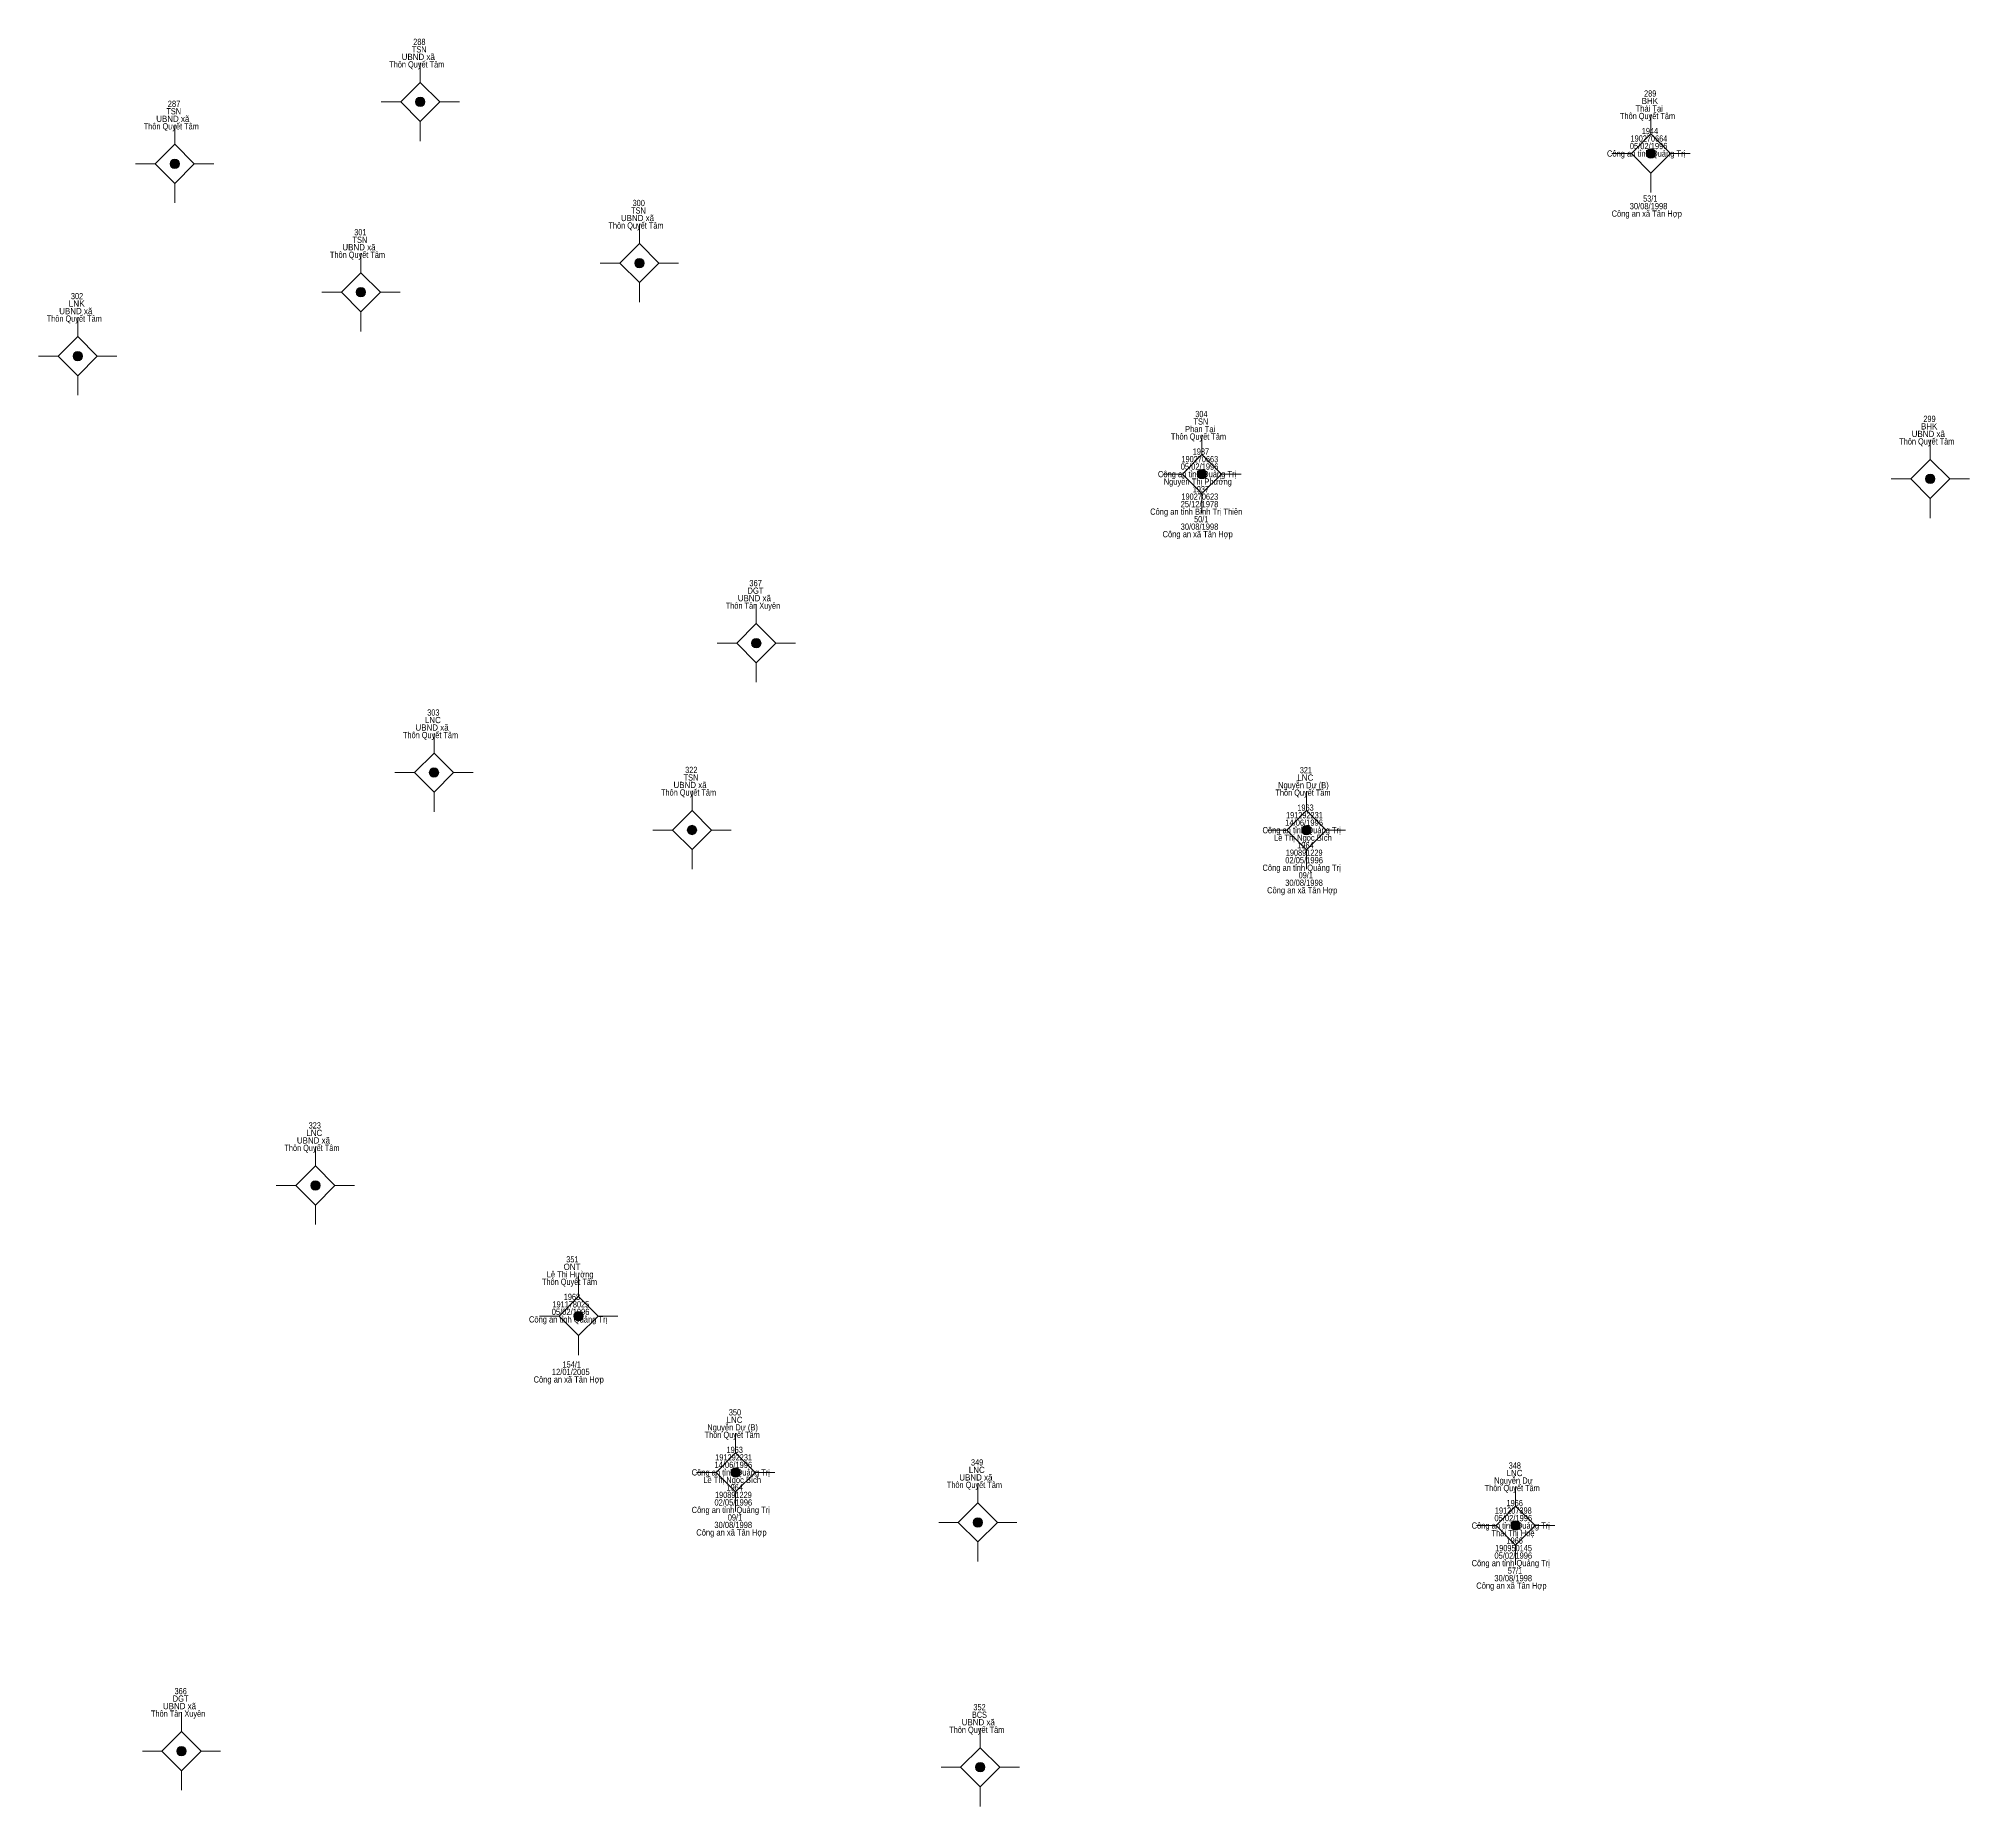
# Model space of a CAD drawing. Header units: metres. Extents: x 550999 to 552168, y 1840994 to 1841978.
# Drawn here: x 551004 to 551127.4, y 1841008.9 to 1841121.9 of the extents above; entities that cross this region are included whole.
import ezdxf
from ezdxf.enums import TextEntityAlignment as Align

# ---------------------------------------------------------------- set-up
doc = ezdxf.new("R2010")
doc.units = ezdxf.units.M
doc.header["$LTSCALE"] = 0.16
doc.layers.add('11', color=7, linetype='Continuous', lineweight=13)
doc.layers.add('15', color=7, linetype='Continuous')

msp = doc.modelspace()

# ---------------------------------------------------------------- hatches: boundary and pattern name
at = {"layer": '11'}
for points in [[(551028.7295, 1841117.88, 1), (551028.1295, 1841117.88, 1)], [(551107.3895, 1841114.58, 1), (551106.7895, 1841114.58, 1)], [(551013.0395, 1841113.92, 1), (551012.4395, 1841113.92, 1)], [(551042.7395, 1841107.58, 1), (551042.1395, 1841107.58, 1)], [(551024.9395, 1841105.71, 1), (551024.3395, 1841105.71, 1)], [(551006.8395, 1841101.63, 1), (551006.2395, 1841101.63, 1)], [(551078.6895, 1841094.09, 1), (551078.0895, 1841094.09, 1)], [(551125.2395, 1841093.78, 1), (551124.6395, 1841093.78, 1)], [(551050.2095, 1841083.28, 1), (551049.6095, 1841083.28, 1)], [(551029.6095, 1841075.01, 1), (551029.0095, 1841075.01, 1)], [(551046.0995, 1841071.34, 1), (551045.4995, 1841071.34, 1)], [(551085.3695, 1841071.33, 1), (551084.7695, 1841071.33, 1)], [(551022.0295, 1841048.62, 1), (551021.4295, 1841048.62, 1)], [(551038.8495, 1841040.27, 1), (551038.2495, 1841040.27, 1)], [(551048.8895, 1841030.28, 1), (551048.2895, 1841030.28, 1)], [(551064.3695, 1841027.08, 1), (551063.7695, 1841027.08, 1)], [(551098.7395, 1841026.88, 1), (551098.1395, 1841026.88, 1)], [(551013.4695, 1841012.46, 1), (551012.8695, 1841012.46, 1)], [(551064.5195, 1841011.43, 1), (551063.9195, 1841011.43, 1)]]:
    msp.add_hatch(color=256, dxfattribs=at).paths.add_polyline_path(points)

# ---------------------------------------------------------------- linework, layer by layer
for p, q in [((551028.43, 1841120.38), (551028.43, 1841119.13)), ((551027.18, 1841117.88), (551025.93, 1841117.88)), ((551030.93, 1841117.88), (551029.68, 1841117.88)), ((551107.09, 1841117.08), (551107.09, 1841115.83)), ((551012.74, 1841116.42), (551012.74, 1841115.17)), ((551028.43, 1841116.63), (551028.43, 1841115.38)), ((551105.84, 1841114.58), (551104.59, 1841114.58)), ((551109.59, 1841114.58), (551108.34, 1841114.58)), ((551011.49, 1841113.92), (551010.24, 1841113.92)), ((551015.24, 1841113.92), (551013.99, 1841113.92)), ((551107.09, 1841113.33), (551107.09, 1841112.08)), ((551012.74, 1841112.67), (551012.74, 1841111.42)), ((551042.44, 1841110.08), (551042.44, 1841108.83)), ((551024.64, 1841108.21), (551024.64, 1841106.96)), ((551041.19, 1841107.58), (551039.94, 1841107.58)), ((551044.94, 1841107.58), (551043.69, 1841107.58)), ((551042.44, 1841106.33), (551042.44, 1841105.08)), ((551023.39, 1841105.71), (551022.14, 1841105.71)), ((551027.14, 1841105.71), (551025.89, 1841105.71)), ((551006.54, 1841104.13), (551006.54, 1841102.88)), ((551024.64, 1841104.46), (551024.64, 1841103.21)), ((551005.29, 1841101.63), (551004.04, 1841101.63)), ((551009.04, 1841101.63), (551007.79, 1841101.63)), ((551006.54, 1841100.38), (551006.54, 1841099.13)), ((551078.39, 1841096.59), (551078.39, 1841095.34)), ((551124.94, 1841096.28), (551124.94, 1841095.03)), ((551077.14, 1841094.09), (551075.89, 1841094.09)), ((551080.89, 1841094.09), (551079.64, 1841094.09)), ((551123.69, 1841093.78), (551122.44, 1841093.78)), ((551127.44, 1841093.78), (551126.19, 1841093.78)), ((551078.39, 1841092.84), (551078.39, 1841091.59)), ((551124.94, 1841092.53), (551124.94, 1841091.28)), ((551049.91, 1841085.78), (551049.91, 1841084.53)), ((551048.66, 1841083.28), (551047.41, 1841083.28)), ((551052.41, 1841083.28), (551051.16, 1841083.28)), ((551049.91, 1841082.03), (551049.91, 1841080.78)), ((551029.31, 1841077.51), (551029.31, 1841076.26)), ((551028.06, 1841075.01), (551026.81, 1841075.01)), ((551031.81, 1841075.01), (551030.56, 1841075.01)), ((551029.31, 1841073.76), (551029.31, 1841072.51)), ((551045.8, 1841073.84), (551045.8, 1841072.59)), ((551085.07, 1841073.83), (551085.07, 1841072.58)), ((551044.55, 1841071.34), (551043.3, 1841071.34)), ((551048.3, 1841071.34), (551047.05, 1841071.34)), ((551083.82, 1841071.33), (551082.57, 1841071.33)), ((551087.57, 1841071.33), (551086.32, 1841071.33)), ((551045.8, 1841070.09), (551045.8, 1841068.84)), ((551085.07, 1841070.08), (551085.07, 1841068.83)), ((551021.73, 1841051.12), (551021.73, 1841049.87)), ((551020.48, 1841048.62), (551019.23, 1841048.62)), ((551024.23, 1841048.62), (551022.98, 1841048.62)), ((551021.73, 1841047.37), (551021.73, 1841046.12)), ((551038.55, 1841042.77), (551038.55, 1841041.52)), ((551037.3, 1841040.27), (551036.05, 1841040.27)), ((551041.05, 1841040.27), (551039.8, 1841040.27)), ((551038.55, 1841039.02), (551038.55, 1841037.77)), ((551048.59, 1841032.78), (551048.59, 1841031.53)), ((551047.34, 1841030.28), (551046.09, 1841030.28)), ((551051.09, 1841030.28), (551049.84, 1841030.28)), ((551064.07, 1841029.58), (551064.07, 1841028.33)), ((551098.44, 1841029.38), (551098.44, 1841028.13)), ((551048.59, 1841029.03), (551048.59, 1841027.78)), ((551062.82, 1841027.08), (551061.57, 1841027.08)), ((551066.57, 1841027.08), (551065.32, 1841027.08)), ((551097.19, 1841026.88), (551095.94, 1841026.88)), ((551100.94, 1841026.88), (551099.69, 1841026.88)), ((551064.07, 1841025.83), (551064.07, 1841024.58)), ((551098.44, 1841025.63), (551098.44, 1841024.38)), ((551013.17, 1841014.96), (551013.17, 1841013.71)), ((551064.22, 1841013.93), (551064.22, 1841012.68)), ((551011.92, 1841012.46), (551010.67, 1841012.46)), ((551015.67, 1841012.46), (551014.42, 1841012.46)), ((551013.17, 1841011.21), (551013.17, 1841009.96)), ((551062.97, 1841011.43), (551061.72, 1841011.43)), ((551066.72, 1841011.43), (551065.47, 1841011.43)), ((551064.22, 1841010.18), (551064.22, 1841008.93))]:
    msp.add_line(p, q, dxfattribs=at)
for points in [[(551028.43, 1841119.13), (551027.18, 1841117.88), (551028.43, 1841116.63), (551029.68, 1841117.88)], [(551107.09, 1841115.83), (551105.84, 1841114.58), (551107.09, 1841113.33), (551108.34, 1841114.58)], [(551012.74, 1841115.17), (551011.49, 1841113.92), (551012.74, 1841112.67), (551013.99, 1841113.92)], [(551042.44, 1841108.83), (551041.19, 1841107.58), (551042.44, 1841106.33), (551043.69, 1841107.58)], [(551024.64, 1841106.96), (551023.39, 1841105.71), (551024.64, 1841104.46), (551025.89, 1841105.71)], [(551006.54, 1841102.88), (551005.29, 1841101.63), (551006.54, 1841100.38), (551007.79, 1841101.63)], [(551078.39, 1841095.34), (551077.14, 1841094.09), (551078.39, 1841092.84), (551079.64, 1841094.09)], [(551124.94, 1841095.03), (551123.69, 1841093.78), (551124.94, 1841092.53), (551126.19, 1841093.78)], [(551049.91, 1841084.53), (551048.66, 1841083.28), (551049.91, 1841082.03), (551051.16, 1841083.28)], [(551029.31, 1841076.26), (551028.06, 1841075.01), (551029.31, 1841073.76), (551030.56, 1841075.01)], [(551045.8, 1841072.59), (551044.55, 1841071.34), (551045.8, 1841070.09), (551047.05, 1841071.34)], [(551085.07, 1841072.58), (551083.82, 1841071.33), (551085.07, 1841070.08), (551086.32, 1841071.33)], [(551021.73, 1841049.87), (551020.48, 1841048.62), (551021.73, 1841047.37), (551022.98, 1841048.62)], [(551038.55, 1841041.52), (551037.3, 1841040.27), (551038.55, 1841039.02), (551039.8, 1841040.27)], [(551048.59, 1841031.53), (551047.34, 1841030.28), (551048.59, 1841029.03), (551049.84, 1841030.28)], [(551064.07, 1841028.33), (551062.82, 1841027.08), (551064.07, 1841025.83), (551065.32, 1841027.08)], [(551098.44, 1841028.13), (551097.19, 1841026.88), (551098.44, 1841025.63), (551099.69, 1841026.88)], [(551013.17, 1841013.71), (551011.92, 1841012.46), (551013.17, 1841011.21), (551014.42, 1841012.46)], [(551064.22, 1841012.68), (551062.97, 1841011.43), (551064.22, 1841010.18), (551065.47, 1841011.43)]]:
    msp.add_lwpolyline(points, close=True, dxfattribs=at)
for centre in [(551028.4295, 1841117.88), (551107.0895, 1841114.58), (551012.7395, 1841113.92), (551042.4395, 1841107.58), (551024.6395, 1841105.71), (551006.5395, 1841101.63), (551078.3895, 1841094.09), (551124.9395, 1841093.78), (551049.9095, 1841083.28), (551029.3095, 1841075.01), (551045.7995, 1841071.34), (551085.0695, 1841071.33), (551021.7295, 1841048.62), (551038.5495, 1841040.27), (551048.5895, 1841030.28), (551064.0695, 1841027.08), (551098.4395, 1841026.88), (551013.1695, 1841012.46), (551064.2195, 1841011.43)]:
    msp.add_circle(centre, 0.3, dxfattribs=at)

# ---------------------------------------------------------------- texts
at = {"layer": '15'}
for s, width, p in [('288', 0.85, (551028.375, 1841121.52)), ('UBND xã', 0.95, (551028.305, 1841120.56)), ('TSN', 0.85, (551028.365, 1841121.04)), ('Thôn Quyết Tâm', 0.85, (551028.21, 1841120.08)), ('BHK', 0.95, (551107.02, 1841117.74)), ('289', 0.85, (551107.04, 1841118.22)), ('UBND xã', 0.95, (551012.615, 1841116.6)), ('TSN', 0.85, (551012.675, 1841117.08)), ('287', 0.9, (551012.695, 1841117.56)), ('Thôn Quyết Tâm', 0.85, (551106.87, 1841116.78)), ('Thái Tại', 0.9, (551106.98, 1841117.26)), ('Thôn Quyết Tâm', 0.85, (551012.52, 1841116.12)), ('190270664', 0.85, (551106.96, 1841115.34)), ('1944', 0.85, (551107.025, 1841115.82)), ('Công an tỉnh Quảng Trị', 0.9, (551106.78, 1841114.38)), ('05/02/1996', 0.9, (551106.94, 1841114.86)), ('TSN', 0.85, (551042.375, 1841110.74)), ('300', 0.85, (551042.395, 1841111.22)), ('Công an xã Tân Hợp', 0.9, (551106.82, 1841110.54)), ('30/08/1998', 0.9, (551106.935, 1841111.02)), ('53/1', 0.85, (551107.045, 1841111.5)), ('301', 0.8, (551024.605, 1841109.35)), ('Thôn Quyết Tâm', 0.85, (551042.22, 1841109.78)), ('UBND xã', 0.95, (551042.315, 1841110.26)), ('Thôn Quyết Tâm', 0.85, (551024.42, 1841107.91)), ('UBND xã', 0.95, (551024.515, 1841108.39)), ('TSN', 0.85, (551024.575, 1841108.87)), ('UBND xã', 0.95, (551006.415, 1841104.31)), ('302', 0.85, (551006.495, 1841105.27)), ('Thôn Quyết Tâm', 0.85, (551006.32, 1841103.83)), ('Phan Tại', 0.9, (551078.275, 1841096.77)), ('TSN', 0.85, (551078.325, 1841097.25)), ('304', 0.85, (551078.355, 1841097.73)), ('BHK', 0.95, (551124.87, 1841096.94)), ('299', 0.85, (551124.89, 1841097.42)), ('Thôn Quyết Tâm', 0.85, (551078.17, 1841096.29)), ('Thôn Quyết Tâm', 0.85, (551124.72, 1841095.98)), ('UBND xã', 0.95, (551124.815, 1841096.46)), ('05/02/1996', 0.9, (551078.24, 1841094.37)), ('190270663', 0.85, (551078.255, 1841094.85)), ('1937', 0.85, (551078.325, 1841095.33)), ('Công an tỉnh Quảng Trị', 0.9, (551078.08, 1841093.89)), ('Nguyễn Thị Phưởng', 0.9, (551078.125, 1841093.41)), ('25/12/1978', 0.9, (551078.235, 1841091.97)), ('190270623', 0.85, (551078.255, 1841092.45)), ('1937', 0.85, (551078.325, 1841092.93)), ('Công an tỉnh Bình Trị Thiên', 0.9, (551078.025, 1841091.49)), ('50/1', 0.85, (551078.345, 1841091.01)), ('Công an xã Tân Hợp', 0.9, (551078.12, 1841090.05)), ('30/08/1998', 0.9, (551078.235, 1841090.53)), ('367', 0.9, (551049.865, 1841086.92)), ('UBND xã', 0.95, (551049.785, 1841085.96)), ('DGT', 0.9, (551049.855, 1841086.44)), ('Thôn Tân Xuyên', 0.85, (551049.695, 1841085.48)), ('303', 0.85, (551029.27, 1841078.65)), ('Thôn Quyết Tâm', 0.85, (551029.09, 1841077.21)), ('UBND xã', 0.95, (551029.185, 1841077.69)), ('LNC', 0.95, (551029.24, 1841078.17)), ('322', 0.85, (551045.755, 1841074.98)), ('321', 0.8, (551085.035, 1841074.97)), ('Thôn Quyết Tâm', 0.85, (551045.58, 1841073.54)), ('UBND xã', 0.95, (551045.675, 1841074.02)), ('TSN', 0.85, (551045.735, 1841074.5)), ('Thôn Quyết Tâm', 0.85, (551084.85, 1841073.53)), ('Nguyễn Dự (B)', 0.9, (551084.875, 1841074.01)), ('LNC', 0.95, (551085, 1841074.49)), ('191292231', 0.85, (551084.94, 1841072.09)), ('1963', 0.85, (551085.01, 1841072.57)), ('Công an tỉnh Quảng Trị', 0.9, (551084.76, 1841071.13)), ('14/06/1996', 0.9, (551084.92, 1841071.61)), ('Lê Thị Ngọc Bích', 0.9, (551084.845, 1841070.65)), ('190891229', 0.85, (551084.925, 1841069.69)), ('1964', 0.85, (551085.005, 1841070.17)), ('Công an tỉnh Quảng Trị', 0.9, (551084.76, 1841068.73)), ('02/05/1996', 0.9, (551084.92, 1841069.21)), ('Công an xã Tân Hợp', 0.9, (551084.8, 1841067.29)), ('30/08/1998', 0.9, (551084.915, 1841067.77)), ('09/1', 0.85, (551085.025, 1841068.25)), ('UBND xã', 0.95, (551021.605, 1841051.3)), ('LNC', 0.95, (551021.66, 1841051.78)), ('323', 0.85, (551021.69, 1841052.26)), ('Thôn Quyết Tâm', 0.85, (551021.51, 1841050.82)), ('351', 0.8, (551038.155, 1841043.7)), ('Lê Thị Hường', 0.9, (551038.01, 1841042.74)), ('ONT', 0.95, (551038.13, 1841043.22)), ('Thôn Quyết Tâm', 0.85, (551037.97, 1841042.26)), ('1968', 0.85, (551038.125, 1841041.3)), ('05/02/1996', 0.9, (551038.04, 1841040.34)), ('191178025', 0.85, (551038.055, 1841040.82)), ('Công an tỉnh Quảng Trị', 0.9, (551037.88, 1841039.86)), ('12/01/2005', 0.9, (551038.05, 1841036.5)), ('154/1', 0.85, (551038.115, 1841036.98)), ('Công an xã Tân Hợp', 0.9, (551037.92, 1841036.02)), ('350', 0.85, (551048.545, 1841033.92)), ('Nguyễn Dự (B)', 0.9, (551048.395, 1841032.96)), ('LNC', 0.95, (551048.52, 1841033.44)), ('Thôn Quyết Tâm', 0.85, (551048.37, 1841032.48)), ('1963', 0.85, (551048.53, 1841031.52)), ('Công an tỉnh Quảng Trị', 0.9, (551048.28, 1841030.08)), ('14/06/1996', 0.9, (551048.44, 1841030.56)), ('191292231', 0.85, (551048.46, 1841031.04)), ('LNC', 0.95, (551064, 1841030.24)), ('349', 0.85, (551064.02, 1841030.72)), ('348', 0.85, (551098.385, 1841030.52)), ('Lê Thị Ngọc Bích', 0.9, (551048.365, 1841029.6)), ('1964', 0.85, (551048.525, 1841029.12)), ('Thôn Quyết Tâm', 0.85, (551063.85, 1841029.28)), ('UBND xã', 0.95, (551063.945, 1841029.76)), ('Thôn Quyết Tâm', 0.85, (551098.22, 1841029.08)), ('Nguyễn Dự', 0.9, (551098.3, 1841029.56)), ('LNC', 0.95, (551098.37, 1841030.04)), ('Công an tỉnh Quảng Trị', 0.9, (551048.28, 1841027.68)), ('02/05/1996', 0.9, (551048.44, 1841028.16)), ('190891229', 0.85, (551048.445, 1841028.64)), ('1966', 0.85, (551098.38, 1841028.12)), ('30/08/1998', 0.9, (551048.435, 1841026.72)), ('09/1', 0.85, (551048.545, 1841027.2)), ('Công an tỉnh Quảng Trị', 0.9, (551098.13, 1841026.68)), ('05/02/1996', 0.9, (551098.29, 1841027.16)), ('191207398', 0.85, (551098.29, 1841027.64)), ('Công an xã Tân Hợp', 0.9, (551048.32, 1841026.24)), ('Thái Thị Huệ', 0.9, (551098.27, 1841026.2)), ('190950145', 0.85, (551098.305, 1841025.24)), ('1966', 0.85, (551098.38, 1841025.72)), ('Công an tỉnh Quảng Trị', 0.9, (551098.13, 1841024.28)), ('05/02/1996', 0.9, (551098.29, 1841024.76)), ('Công an xã Tân Hợp', 0.9, (551098.17, 1841022.84)), ('30/08/1998', 0.9, (551098.285, 1841023.32)), ('57/1', 0.85, (551098.395, 1841023.8)), ('DGT', 0.9, (551013.115, 1841015.62)), ('366', 0.85, (551013.12, 1841016.1)), ('Thôn Tân Xuyên', 0.85, (551012.955, 1841014.66)), ('UBND xã', 0.95, (551013.045, 1841015.14)), ('UBND xã', 0.95, (551064.095, 1841014.11)), ('BCS', 0.8, (551064.17, 1841014.59)), ('352', 0.85, (551064.175, 1841015.07)), ('Thôn Quyết Tâm', 0.85, (551064, 1841013.63))]:
    msp.add_text(s, height=0.4, dxfattribs=dict(at, width=width)).set_placement(p, align=Align.CENTER)
msp.add_text('LNK', height=0.4, dxfattribs=at).set_placement((551006.47, 1841104.79), align=Align.CENTER)

doc.saveas('drawing.dxf')
